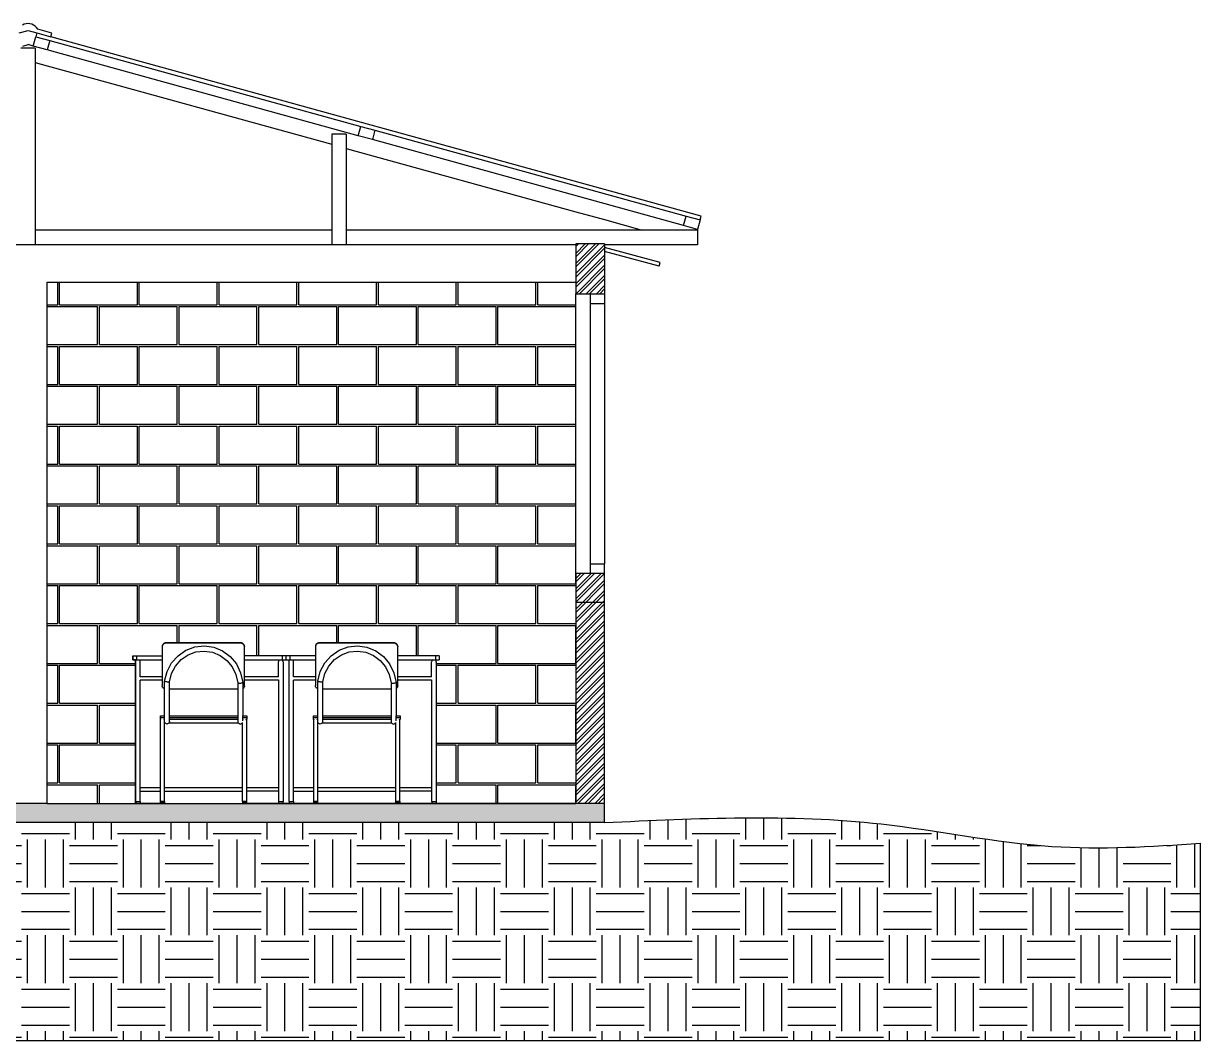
# Model space of a CAD drawing. Header units: metres. Extents: x 258817 to 259192, y 1878716 to 1878911.
# Drawn here: x 259064.85 to 259071, y 1878808.17 to 1878813.48 of the extents above; entities that cross this region are included whole.
import ezdxf

# ---------------------------------------------------------------- set-up
doc = ezdxf.new("R2010")
doc.units = ezdxf.units.M
doc.header["$MEASUREMENT"] = 0
doc.layers.add('SectionCutEdges', color=1, linetype='Continuous')
doc.layers.add('Vistas', color=7, linetype='Continuous')

msp = doc.modelspace()

# ---------------------------------------------------------------- hatches: boundary and pattern name
at = {"layer": 'Vistas'}
h = msp.add_hatch(dxfattribs=at)
h.set_pattern_fill('ANSI32', color=256, scale=0.1)
h.set_pattern_definition([(45, (0, 0), (-0.0265165042945, 0.0265165042945), []), (45, (0.017678, 0), (-0.0265165042945, 0.0265165042945), [])])
h.paths.add_polyline_path([(259062.01507, 1878810.4569), (259061.86507, 1878810.4569), (259061.86507, 1878809.8269), (259061.86507, 1878809.4069), (259062.01507, 1878809.4069)])
h.paths.add_polyline_path([(259062.01507, 1878810.6069), (259061.86507, 1878810.6069), (259061.86507, 1878810.4894), (259061.86507, 1878810.4569), (259062.01507, 1878810.4569)])
h.paths.add_polyline_path([(259067.88507, 1878809.8269), (259067.88507, 1878810.4569), (259067.73507, 1878810.4569), (259067.73507, 1878809.8269), (259067.73507, 1878809.4069), (259067.88507, 1878809.4069)])
h.paths.add_polyline_path([(259067.88507, 1878810.6069), (259067.73507, 1878810.6069), (259067.73507, 1878810.4569), (259067.88507, 1878810.4569)])
h.paths.add_polyline_path([(259062.01507, 1878812.3269), (259061.86507, 1878812.3269), (259061.86507, 1878812.0669), (259062.01507, 1878812.0669), (259062.01507, 1878812.1269)])
h.paths.add_polyline_path([(259067.88507, 1878812.3269), (259067.73507, 1878812.3269), (259067.73507, 1878812.0669), (259067.88507, 1878812.0669)])
h = msp.add_hatch(dxfattribs=at)
h.set_pattern_fill('AR-B816C', color=256, scale=0.026)
h.paths.add_polyline_path([(259067.73507, 1878812.0669), (259067.73507, 1878812.1269), (259064.97507, 1878812.1269), (259064.97507, 1878809.4069), (259065.43693, 1878809.4069), (259065.43693, 1878810.1569), (259065.42179, 1878810.1569), (259065.42179, 1878810.1769), (259065.57522, 1878810.1769), (259065.57525, 1878810.23079), (259065.5795, 1878810.23841), (259065.58606, 1878810.2435), (259065.59377, 1878810.24582), (259065.98833, 1878810.24581), (259065.99693, 1878810.24206), (259066.00269, 1878810.23625), (259066.00523, 1878810.2296), (259066.00535, 1878810.22401), (259066.00532, 1878810.1769), (259066.37522, 1878810.1769), (259066.37525, 1878810.23079), (259066.3795, 1878810.23841), (259066.38606, 1878810.2435), (259066.39377, 1878810.24582), (259066.78833, 1878810.24581), (259066.79693, 1878810.24206), (259066.80269, 1878810.23625), (259066.80523, 1878810.2296), (259066.80535, 1878810.22401), (259066.80532, 1878810.1769), (259067.02179, 1878810.1769), (259067.02179, 1878810.1569), (259067.00191, 1878810.1569), (259067.00699, 1878810.15028), (259067.00654, 1878810.1469), (259067.00654, 1878809.4169), (259067.00588, 1878809.4169), (259067.00588, 1878809.4069), (259067.73507, 1878809.4069), (259067.73507, 1878809.8269), (259067.73507, 1878810.6069)])
h = msp.add_hatch(color=256, dxfattribs=at)
h.dxf.hatch_style = 1
h.paths.add_polyline_path([(259067.88507, 1878809.4069), (259065.99408, 1878809.4069), (259064.97507, 1878809.4069), (259060.03507, 1878809.4069), (259060.03507, 1878809.3069), (259061.86507, 1878809.3069), (259062.01507, 1878809.3069), (259067.88507, 1878809.3069)])
h = msp.add_hatch(dxfattribs=at)
h.set_pattern_fill('EARTH', color=256)
h.set_pattern_definition([(0, (14.0914, 0), (0.25, 0.25), [0.25, -0.25]), (0, (14.0914, 0.09375), (0.25, 0.25), [0.25, -0.25]), (0, (14.0914, 0.1875), (0.25, 0.25), [0.25, -0.25]), (90, (14.12265, 0.21875), (-0.25, 0.25), [0.25, -0.25]), (90, (14.2164, 0.21875), (-0.25, 0.25), [0.25, -0.25]), (90, (14.31015, 0.21875), (-0.25, 0.25), [0.25, -0.25])])
edge = h.paths.add_edge_path()
edge.add_spline(control_points=[(259070.99566, 1878809.1993), (259070.73642, 1878809.18129), (259070.17744, 1878809.1484), (259069.15164, 1878809.36807), (259068.36813, 1878809.33023), (259067.88507, 1878809.3069)], knot_values=[0, 0, 0, 0, 0.7760638, 1.6743677, 3.1186306, 3.1186306, 3.1186306, 3.1186306], degree=3, periodic=0)
edge.add_line((259067.88507, 1878809.3069), (259060.03507, 1878809.3069))
edge.add_spline(control_points=[(259060.03507, 1878809.3069), (259059.68733, 1878809.31698), (259058.97145, 1878809.33773), (259058.25907, 1878809.26349), (259057.89274, 1878809.22532)], knot_values=[0, 0, 0, 0, 1.0424181, 2.145988, 2.145988, 2.145988, 2.145988], degree=3, periodic=0)
edge.add_line((259057.89274, 1878809.22532), (259057.89274, 1878808.17016))
edge.add_line((259057.89274, 1878808.17016), (259070.99566, 1878808.17016))
edge.add_line((259070.99566, 1878808.17016), (259070.99566, 1878809.1993))

# ---------------------------------------------------------------- linework, layer by layer
at = {"layer": 'SectionCutEdges'}
for p, q in [((259064.8549, 1878813.47348), (259064.84562, 1878813.46905)), ((259064.86482, 1878813.4762), (259064.8549, 1878813.47348)), ((259064.87507, 1878813.47711), (259064.86482, 1878813.4762)), ((259064.88531, 1878813.4762), (259064.87507, 1878813.47711)), ((259064.89523, 1878813.47348), (259064.88531, 1878813.4762)), ((259064.90451, 1878813.46905), (259064.89523, 1878813.47348)), ((259064.91286, 1878813.46305), (259064.90451, 1878813.46905)), ((259064.92002, 1878813.45565), (259064.91286, 1878813.46305)), ((259064.8297, 1878813.42783), (259064.87507, 1878813.44034)), ((259064.87507, 1878813.44034), (259064.92043, 1878813.42783)), ((259064.90161, 1878813.35958), (259064.91511, 1878813.40855)), ((259064.92043, 1878813.42783), (259064.91511, 1878813.40855)), ((259064.91511, 1878813.40855), (259064.98857, 1878813.3883)), ((259064.92575, 1878813.44711), (259064.92002, 1878813.45565)), ((259064.92043, 1878813.42783), (259064.99389, 1878813.40758)), ((259064.9992, 1878813.42686), (259064.92575, 1878813.44711)), ((259064.99389, 1878813.40758), (259064.9992, 1878813.42686)), ((259068.38911, 1878812.47135), (259064.99389, 1878813.40758)), ((259064.97507, 1878813.33932), (259064.90161, 1878813.35958)), ((259064.98857, 1878813.3883), (259064.97507, 1878813.33932)), ((259064.98857, 1878813.3883), (259066.61273, 1878812.94044)), ((259066.59922, 1878812.89147), (259066.61273, 1878812.94044)), ((259066.61273, 1878812.94044), (259066.68618, 1878812.92018)), ((259066.68618, 1878812.92018), (259066.67268, 1878812.87121)), ((259066.68618, 1878812.92018), (259068.31034, 1878812.47233)), ((259066.67268, 1878812.87121), (259066.59922, 1878812.89147)), ((259068.29683, 1878812.42335), (259068.31034, 1878812.47233)), ((259068.37029, 1878812.4031), (259068.29683, 1878812.42335)), ((259068.31034, 1878812.47233), (259068.3838, 1878812.45207)), ((259068.3838, 1878812.45207), (259068.37029, 1878812.4031)), ((259068.3838, 1878812.45207), (259068.38911, 1878812.47135)), ((259067.88507, 1878812.3269), (259067.73507, 1878812.3269)), ((259067.73507, 1878812.3269), (259067.73507, 1878812.0669)), ((259067.88507, 1878812.3269), (259067.88507, 1878810.6577)), ((259067.73507, 1878812.0669), (259067.88507, 1878812.0669)), ((259067.80887, 1878812.0669), (259067.80887, 1878810.6069)), ((259067.80887, 1878812.0161), (259067.88507, 1878812.0161)), ((259067.80887, 1878810.6577), (259067.88507, 1878810.6577)), ((259067.88507, 1878810.6069), (259067.88507, 1878810.6577)), ((259067.88507, 1878810.6069), (259067.73507, 1878810.6069)), ((259067.73507, 1878810.6069), (259067.73507, 1878809.8269)), ((259067.88507, 1878810.4569), (259067.88507, 1878810.6069)), ((259067.73507, 1878810.4569), (259067.88507, 1878810.4569)), ((259067.88507, 1878809.8269), (259067.88507, 1878810.4569)), ((259067.73507, 1878809.8269), (259067.73507, 1878809.4069)), ((259067.88507, 1878809.4069), (259067.88507, 1878809.8269)), ((259064.97507, 1878809.4069), (259060.03507, 1878809.4069)), ((259065.58711, 1878809.4069), (259065.43798, 1878809.4069)), ((259067.88507, 1878809.4069), (259065.99408, 1878809.4069)), ((259067.88507, 1878809.3069), (259067.88507, 1878809.4069)), ((259067.88507, 1878809.3069), (259062.01507, 1878809.3069))]:
    msp.add_line(p, q, dxfattribs=at)
at = {"layer": 'Vistas'}
for p, q in [((259064.91317, 1878813.34918), (259064.83697, 1878813.34918)), ((259064.84853, 1878813.35958), (259064.87507, 1878813.3669)), ((259064.90161, 1878813.35958), (259064.87507, 1878813.3669)), ((259064.91317, 1878813.34918), (259064.91317, 1878812.32298)), ((259065.01839, 1878813.32738), (259064.97507, 1878813.33932)), ((259066.59922, 1878812.89147), (259065.01839, 1878813.32738)), ((259064.91317, 1878813.27343), (259064.97507, 1878813.25636)), ((259064.97507, 1878813.25636), (259065.29951, 1878813.1669)), ((259065.29951, 1878813.1669), (259066.4603, 1878812.84681)), ((259066.5365, 1878812.89918), (259066.4603, 1878812.89918)), ((259066.4603, 1878812.89918), (259066.4603, 1878812.32298)), ((259066.5365, 1878812.89918), (259066.5365, 1878812.32298)), ((259068.29683, 1878812.42335), (259066.67268, 1878812.87121)), ((259066.5365, 1878812.8258), (259067.73507, 1878812.4953)), ((259067.73507, 1878812.4953), (259067.88507, 1878812.45394)), ((259067.88507, 1878812.45394), (259068.06944, 1878812.4031)), ((259066.4603, 1878812.39918), (259064.91317, 1878812.39918)), ((259068.37029, 1878812.39918), (259066.5365, 1878812.39918)), ((259068.06944, 1878812.4031), (259068.08364, 1878812.39918)), ((259068.37029, 1878812.4031), (259068.37029, 1878812.32298)), ((259067.73507, 1878812.32298), (259062.01507, 1878812.32298)), ((259068.37029, 1878812.32298), (259067.88507, 1878812.32298)), ((259068.17512, 1878812.2305), (259067.88507, 1878812.30759)), ((259068.16998, 1878812.21117), (259067.88507, 1878812.2869)), ((259068.16998, 1878812.21117), (259068.17512, 1878812.2305)), ((259064.97507, 1878809.4069), (259064.97507, 1878812.1269)), ((259064.97507, 1878812.1269), (259067.73507, 1878812.1269)), ((259067.73507, 1878810.6069), (259067.73507, 1878812.0669)), ((259065.57525, 1878810.22634), (259065.57522, 1878810.1769)), ((259065.57544, 1878810.22888), (259065.57525, 1878810.22634)), ((259065.57525, 1878810.22634), (259065.57529, 1878810.22401)), ((259065.57529, 1878810.22401), (259065.57527, 1878810.1769)), ((259065.57548, 1878810.22655), (259065.57529, 1878810.22401)), ((259065.576, 1878810.23138), (259065.57544, 1878810.22888)), ((259065.57605, 1878810.22905), (259065.57548, 1878810.22655)), ((259065.57693, 1878810.2338), (259065.576, 1878810.23138)), ((259065.57697, 1878810.23147), (259065.57605, 1878810.22905)), ((259065.5782, 1878810.23608), (259065.57693, 1878810.2338)), ((259065.57825, 1878810.23375), (259065.57697, 1878810.23147)), ((259065.5798, 1878810.2382), (259065.5782, 1878810.23608)), ((259065.57985, 1878810.23587), (259065.57825, 1878810.23375)), ((259065.5817, 1878810.24011), (259065.5798, 1878810.2382)), ((259065.58174, 1878810.23778), (259065.57985, 1878810.23587)), ((259065.58386, 1878810.24179), (259065.5817, 1878810.24011)), ((259065.58391, 1878810.23946), (259065.58174, 1878810.23778)), ((259065.58626, 1878810.24321), (259065.58386, 1878810.24179)), ((259065.5863, 1878810.24088), (259065.58391, 1878810.23946)), ((259065.58884, 1878810.24434), (259065.58626, 1878810.24321)), ((259065.58888, 1878810.24201), (259065.5863, 1878810.24088)), ((259065.59156, 1878810.24516), (259065.58884, 1878810.24434)), ((259065.59161, 1878810.24282), (259065.58888, 1878810.24201)), ((259065.59439, 1878810.24565), (259065.59156, 1878810.24516)), ((259065.59443, 1878810.24332), (259065.59161, 1878810.24282)), ((259065.59726, 1878810.24582), (259065.59439, 1878810.24565)), ((259065.5973, 1878810.24349), (259065.59443, 1878810.24332)), ((259065.98331, 1878810.24581), (259065.59726, 1878810.24582)), ((259065.59726, 1878810.24582), (259065.5973, 1878810.24349)), ((259065.98336, 1878810.24348), (259065.5973, 1878810.24349)), ((259065.65838, 1878810.17804), (259065.69972, 1878810.20659)), ((259065.69972, 1878810.20659), (259065.69992, 1878810.20672)), ((259065.69992, 1878810.20672), (259065.74645, 1878810.22418)), ((259065.74645, 1878810.22418), (259065.79558, 1878810.22959)), ((259065.79558, 1878810.22959), (259065.84446, 1878810.22265)), ((259065.84446, 1878810.22265), (259065.89027, 1878810.20377)), ((259065.98618, 1878810.24565), (259065.98331, 1878810.24581)), ((259065.98331, 1878810.24581), (259065.98336, 1878810.24348)), ((259065.98623, 1878810.24332), (259065.98336, 1878810.24348)), ((259065.989, 1878810.24515), (259065.98618, 1878810.24565)), ((259065.98905, 1878810.24282), (259065.98623, 1878810.24332)), ((259065.99173, 1878810.24433), (259065.989, 1878810.24515)), ((259065.99177, 1878810.242), (259065.98905, 1878810.24282)), ((259065.99431, 1878810.24321), (259065.99173, 1878810.24433)), ((259065.99435, 1878810.24087), (259065.99177, 1878810.242)), ((259065.9967, 1878810.24179), (259065.99431, 1878810.24321)), ((259065.99675, 1878810.23946), (259065.99435, 1878810.24087)), ((259065.99886, 1878810.24011), (259065.9967, 1878810.24179)), ((259065.99891, 1878810.23778), (259065.99675, 1878810.23946)), ((259066.00076, 1878810.23819), (259065.99886, 1878810.24011)), ((259066.00081, 1878810.23586), (259065.99891, 1878810.23778)), ((259066.00236, 1878810.23608), (259066.00076, 1878810.23819)), ((259066.0024, 1878810.23375), (259066.00081, 1878810.23586)), ((259066.00363, 1878810.23379), (259066.00236, 1878810.23608)), ((259066.00367, 1878810.23146), (259066.0024, 1878810.23375)), ((259066.00455, 1878810.23138), (259066.00363, 1878810.23379)), ((259066.0046, 1878810.22905), (259066.00367, 1878810.23146)), ((259066.00511, 1878810.22888), (259066.00455, 1878810.23138)), ((259066.00516, 1878810.22655), (259066.0046, 1878810.22905)), ((259066.0053, 1878810.22634), (259066.00511, 1878810.22888)), ((259066.00535, 1878810.22401), (259066.00516, 1878810.22655)), ((259066.0053, 1878810.22634), (259066.00535, 1878810.22401)), ((259066.00532, 1878810.1769), (259066.00535, 1878810.22401)), ((259066.37525, 1878810.22634), (259066.37522, 1878810.1769)), ((259066.37544, 1878810.22888), (259066.37525, 1878810.22634)), ((259066.37525, 1878810.22634), (259066.37529, 1878810.22401)), ((259066.37529, 1878810.22401), (259066.37527, 1878810.1769)), ((259066.37548, 1878810.22655), (259066.37529, 1878810.22401)), ((259066.376, 1878810.23138), (259066.37544, 1878810.22888)), ((259066.37605, 1878810.22905), (259066.37548, 1878810.22655)), ((259066.37693, 1878810.2338), (259066.376, 1878810.23138)), ((259066.37697, 1878810.23147), (259066.37605, 1878810.22905)), ((259066.3782, 1878810.23608), (259066.37693, 1878810.2338)), ((259066.37825, 1878810.23375), (259066.37697, 1878810.23147)), ((259066.3798, 1878810.2382), (259066.3782, 1878810.23608)), ((259066.37985, 1878810.23587), (259066.37825, 1878810.23375)), ((259066.3817, 1878810.24011), (259066.3798, 1878810.2382)), ((259066.38174, 1878810.23778), (259066.37985, 1878810.23587)), ((259066.38386, 1878810.24179), (259066.3817, 1878810.24011)), ((259066.38391, 1878810.23946), (259066.38174, 1878810.23778)), ((259066.38626, 1878810.24321), (259066.38386, 1878810.24179)), ((259066.3863, 1878810.24088), (259066.38391, 1878810.23946)), ((259066.38884, 1878810.24434), (259066.38626, 1878810.24321)), ((259066.38888, 1878810.24201), (259066.3863, 1878810.24088)), ((259066.39156, 1878810.24516), (259066.38884, 1878810.24434)), ((259066.39161, 1878810.24282), (259066.38888, 1878810.24201)), ((259066.39439, 1878810.24565), (259066.39156, 1878810.24516)), ((259066.39443, 1878810.24332), (259066.39161, 1878810.24282)), ((259066.39726, 1878810.24582), (259066.39439, 1878810.24565)), ((259066.3973, 1878810.24349), (259066.39443, 1878810.24332)), ((259066.78331, 1878810.24581), (259066.39726, 1878810.24582)), ((259066.39726, 1878810.24582), (259066.3973, 1878810.24349)), ((259066.78336, 1878810.24348), (259066.3973, 1878810.24349)), ((259066.45838, 1878810.17804), (259066.49972, 1878810.20659)), ((259066.49972, 1878810.20659), (259066.49992, 1878810.20672)), ((259066.49992, 1878810.20672), (259066.54645, 1878810.22418)), ((259066.54645, 1878810.22418), (259066.59558, 1878810.22959)), ((259066.59558, 1878810.22959), (259066.64446, 1878810.22265)), ((259066.64446, 1878810.22265), (259066.69027, 1878810.20377)), ((259066.78618, 1878810.24565), (259066.78331, 1878810.24581)), ((259066.78331, 1878810.24581), (259066.78336, 1878810.24348)), ((259066.78623, 1878810.24332), (259066.78336, 1878810.24348)), ((259066.789, 1878810.24515), (259066.78618, 1878810.24565)), ((259066.78905, 1878810.24282), (259066.78623, 1878810.24332)), ((259066.79173, 1878810.24433), (259066.789, 1878810.24515)), ((259066.79177, 1878810.242), (259066.78905, 1878810.24282)), ((259066.79431, 1878810.24321), (259066.79173, 1878810.24433)), ((259066.79435, 1878810.24087), (259066.79177, 1878810.242)), ((259066.7967, 1878810.24179), (259066.79431, 1878810.24321)), ((259066.79675, 1878810.23946), (259066.79435, 1878810.24087)), ((259066.79886, 1878810.24011), (259066.7967, 1878810.24179)), ((259066.79891, 1878810.23778), (259066.79675, 1878810.23946)), ((259066.80076, 1878810.23819), (259066.79886, 1878810.24011)), ((259066.80081, 1878810.23586), (259066.79891, 1878810.23778)), ((259066.80236, 1878810.23608), (259066.80076, 1878810.23819)), ((259066.8024, 1878810.23375), (259066.80081, 1878810.23586)), ((259066.80363, 1878810.23379), (259066.80236, 1878810.23608)), ((259066.80367, 1878810.23146), (259066.8024, 1878810.23375)), ((259066.80455, 1878810.23138), (259066.80363, 1878810.23379)), ((259066.8046, 1878810.22905), (259066.80367, 1878810.23146)), ((259066.80511, 1878810.22888), (259066.80455, 1878810.23138)), ((259066.80516, 1878810.22655), (259066.8046, 1878810.22905)), ((259066.8053, 1878810.22634), (259066.80511, 1878810.22888)), ((259066.80535, 1878810.22401), (259066.80516, 1878810.22655)), ((259066.8053, 1878810.22634), (259066.80535, 1878810.22401)), ((259066.80532, 1878810.1769), (259066.80535, 1878810.22401)), ((259065.42179, 1878810.1769), (259065.42179, 1878810.1569)), ((259065.42179, 1878810.1769), (259065.57527, 1878810.1769)), ((259065.42179, 1878810.1569), (259065.57526, 1878810.1569)), ((259065.43735, 1878810.15235), (259065.43693, 1878810.1492)), ((259065.43693, 1878810.1492), (259065.43693, 1878809.4169)), ((259065.43857, 1878810.15529), (259065.43735, 1878810.15235)), ((259065.4398, 1878810.1569), (259065.43857, 1878810.15529)), ((259065.44179, 1878810.1769), (259065.44179, 1878810.1569)), ((259065.45968, 1878810.15529), (259065.45845, 1878810.1569)), ((259065.4609, 1878810.15235), (259065.45968, 1878810.15529)), ((259065.46131, 1878810.1492), (259065.4609, 1878810.15235)), ((259065.46131, 1878810.06762), (259065.46131, 1878810.1492)), ((259065.57521, 1878810.1569), (259065.57517, 1878810.06813)), ((259065.57526, 1878810.1569), (259065.57517, 1878810.06813)), ((259065.57522, 1878810.1769), (259065.57521, 1878810.1569)), ((259065.57527, 1878810.1769), (259065.57526, 1878810.1569)), ((259065.62471, 1878810.14008), (259065.65838, 1878810.17804)), ((259065.64581, 1878810.12423), (259065.67522, 1878810.15739)), ((259065.67522, 1878810.15739), (259065.67492, 1878810.15719)), ((259065.67522, 1878810.15739), (259065.71113, 1878810.18218)), ((259065.71113, 1878810.18218), (259065.75195, 1878810.1975)), ((259065.75195, 1878810.1975), (259065.79505, 1878810.20225)), ((259065.79505, 1878810.20225), (259065.83794, 1878810.19616)), ((259065.83794, 1878810.19616), (259065.87814, 1878810.17959)), ((259065.87814, 1878810.17959), (259065.91305, 1878810.15369)), ((259065.89048, 1878810.20362), (259065.89027, 1878810.20377)), ((259065.89048, 1878810.20362), (259065.93068, 1878810.17381)), ((259065.91305, 1878810.15369), (259065.94113, 1878810.11965)), ((259065.93068, 1878810.17381), (259065.96284, 1878810.13483)), ((259066.00526, 1878810.06813), (259066.00531, 1878810.1569)), ((259066.00531, 1878810.1569), (259066.00532, 1878810.1769)), ((259066.00531, 1878810.1569), (259066.37526, 1878810.1569)), ((259066.37527, 1878810.1769), (259066.00532, 1878810.1769)), ((259066.18258, 1878810.15005), (259066.18216, 1878810.1469)), ((259066.18216, 1878810.06763), (259066.18216, 1878810.1469)), ((259066.18379, 1878810.15299), (259066.18258, 1878810.15005)), ((259066.18573, 1878810.15552), (259066.18379, 1878810.15299)), ((259066.18753, 1878810.1569), (259066.18573, 1878810.15552)), ((259066.20297, 1878810.15552), (259066.20117, 1878810.1569)), ((259066.20179, 1878810.1769), (259066.20179, 1878810.1569)), ((259066.20491, 1878810.15299), (259066.20297, 1878810.15552)), ((259066.20612, 1878810.15005), (259066.20491, 1878810.15299)), ((259066.20654, 1878810.1469), (259066.20612, 1878810.15005)), ((259066.20612, 1878810.14374), (259066.20654, 1878810.1469)), ((259066.20612, 1878810.1469), (259066.20654, 1878810.1469)), ((259066.20654, 1878810.1469), (259066.20654, 1878809.4169)), ((259066.22179, 1878810.1769), (259066.22179, 1878810.1569)), ((259066.23735, 1878810.15235), (259066.23693, 1878810.1492)), ((259066.23693, 1878810.1492), (259066.23693, 1878809.4169)), ((259066.23857, 1878810.15529), (259066.23735, 1878810.15235)), ((259066.2398, 1878810.1569), (259066.23857, 1878810.15529)), ((259066.24179, 1878810.1769), (259066.24179, 1878810.1569)), ((259066.25968, 1878810.15529), (259066.25845, 1878810.1569)), ((259066.2609, 1878810.15235), (259066.25968, 1878810.15529)), ((259066.26131, 1878810.1492), (259066.2609, 1878810.15235)), ((259066.26131, 1878810.06762), (259066.26131, 1878810.1492)), ((259066.37521, 1878810.1569), (259066.37517, 1878810.06813)), ((259066.37526, 1878810.1569), (259066.37517, 1878810.06813)), ((259066.37522, 1878810.1769), (259066.37521, 1878810.1569)), ((259066.37527, 1878810.1769), (259066.37526, 1878810.1569)), ((259066.42471, 1878810.14008), (259066.45838, 1878810.17804)), ((259066.44581, 1878810.12423), (259066.47522, 1878810.15739)), ((259066.47522, 1878810.15739), (259066.47492, 1878810.15719)), ((259066.47522, 1878810.15739), (259066.51113, 1878810.18218)), ((259066.51113, 1878810.18218), (259066.55195, 1878810.1975)), ((259066.55195, 1878810.1975), (259066.59505, 1878810.20225)), ((259066.59505, 1878810.20225), (259066.63794, 1878810.19616)), ((259066.63794, 1878810.19616), (259066.67814, 1878810.17959)), ((259066.67814, 1878810.17959), (259066.71305, 1878810.15369)), ((259066.69048, 1878810.20362), (259066.69027, 1878810.20377)), ((259066.69048, 1878810.20362), (259066.73068, 1878810.17381)), ((259066.71305, 1878810.15369), (259066.74113, 1878810.11965)), ((259066.73068, 1878810.17381), (259066.76284, 1878810.13483)), ((259066.80526, 1878810.06813), (259066.80531, 1878810.1569)), ((259066.80531, 1878810.1569), (259066.80532, 1878810.1769)), ((259066.80531, 1878810.1569), (259067.02179, 1878810.1569)), ((259067.02179, 1878810.1769), (259066.80532, 1878810.1769)), ((259066.98258, 1878810.15005), (259066.98216, 1878810.1469)), ((259066.98216, 1878810.06763), (259066.98216, 1878810.1469)), ((259066.98379, 1878810.15299), (259066.98258, 1878810.15005)), ((259066.98573, 1878810.15552), (259066.98379, 1878810.15299)), ((259066.98753, 1878810.1569), (259066.98573, 1878810.15552)), ((259067.00297, 1878810.15552), (259067.00117, 1878810.1569)), ((259067.00179, 1878810.1769), (259067.00179, 1878810.1569)), ((259067.00491, 1878810.15299), (259067.00297, 1878810.15552)), ((259067.00612, 1878810.15005), (259067.00491, 1878810.15299)), ((259067.00654, 1878810.1469), (259067.00612, 1878810.15005)), ((259067.00612, 1878810.14374), (259067.00654, 1878810.1469)), ((259067.00612, 1878810.1469), (259067.00654, 1878810.1469)), ((259067.00654, 1878810.1469), (259067.00654, 1878809.4169)), ((259067.02179, 1878810.1769), (259067.02179, 1878810.1569)), ((259065.58761, 1878810.04508), (259065.60066, 1878810.09491)), ((259065.60066, 1878810.09491), (259065.62471, 1878810.14008)), ((259065.61343, 1878810.04133), (259065.62481, 1878810.08478)), ((259065.62481, 1878810.08478), (259065.64581, 1878810.12423)), ((259065.94113, 1878810.11965), (259065.96058, 1878810.07956)), ((259065.96284, 1878810.13483), (259065.98511, 1878810.08893)), ((259065.98511, 1878810.08893), (259065.9962, 1878810.03873)), ((259066.38761, 1878810.04508), (259066.40066, 1878810.09491)), ((259066.40066, 1878810.09491), (259066.42471, 1878810.14008)), ((259066.41343, 1878810.04133), (259066.42481, 1878810.08478)), ((259066.42481, 1878810.08478), (259066.44581, 1878810.12423)), ((259066.74113, 1878810.11965), (259066.76058, 1878810.07956)), ((259066.76284, 1878810.13483), (259066.78511, 1878810.08893)), ((259066.78511, 1878810.08893), (259066.7962, 1878810.03873)), ((259065.5752, 1878810.06791), (259065.46123, 1878810.06791)), ((259065.5752, 1878810.06813), (259065.46131, 1878810.06813)), ((259065.46131, 1878809.4169), (259065.46131, 1878810.05125)), ((259065.57519, 1878810.05109), (259065.46131, 1878810.05109)), ((259065.57519, 1878810.05088), (259065.46131, 1878810.05088)), ((259065.57519, 1878810.05088), (259065.57514, 1878810.0245)), ((259065.57514, 1878810.0245), (259065.57518, 1878810.02246)), ((259065.5752, 1878810.06541), (259065.57516, 1878810.06365)), ((259065.57516, 1878810.06365), (259065.5752, 1878810.0616)), ((259065.5752, 1878810.06365), (259065.57516, 1878810.06365)), ((259065.57516, 1878810.05117), (259065.57516, 1878810.05109)), ((259065.57519, 1878810.05117), (259065.57516, 1878810.05109)), ((259065.57516, 1878810.05109), (259065.57519, 1878810.05088)), ((259065.57517, 1878810.06813), (259065.5752, 1878810.06791)), ((259065.5752, 1878810.06791), (259065.57517, 1878810.06784)), ((259065.57517, 1878810.06784), (259065.5752, 1878810.06762)), ((259065.57533, 1878810.02028), (259065.57518, 1878810.02246)), ((259065.5752, 1878810.05337), (259065.57519, 1878810.05202)), ((259065.57519, 1878810.05202), (259065.57519, 1878810.05117)), ((259065.5752, 1878810.06791), (259065.5752, 1878810.06784)), ((259065.5752, 1878810.06762), (259065.5752, 1878810.06677)), ((259065.5752, 1878810.06677), (259065.5752, 1878810.06541)), ((259065.5752, 1878810.0616), (259065.5752, 1878810.05939)), ((259065.5752, 1878810.05939), (259065.5752, 1878810.05719)), ((259065.5752, 1878810.05719), (259065.5752, 1878810.05514)), ((259065.5752, 1878810.05514), (259065.5752, 1878810.05337)), ((259065.57577, 1878810.01814), (259065.57533, 1878810.02028)), ((259065.58805, 1878810.04447), (259065.58761, 1878810.04508)), ((259065.58761, 1878810.0065), (259065.58761, 1878810.04508)), ((259065.58933, 1878810.04377), (259065.58805, 1878810.04447)), ((259065.59138, 1878810.04303), (259065.58933, 1878810.04377)), ((259065.59405, 1878810.0423), (259065.59138, 1878810.04303)), ((259065.59716, 1878810.04164), (259065.59405, 1878810.0423)), ((259065.6005, 1878810.04108), (259065.59716, 1878810.04164)), ((259065.60384, 1878810.04066), (259065.6005, 1878810.04108)), ((259065.60695, 1878810.04043), (259065.60384, 1878810.04066)), ((259065.60963, 1878810.04037), (259065.60695, 1878810.04043)), ((259065.61169, 1878810.04052), (259065.60963, 1878810.04037)), ((259065.61298, 1878810.04084), (259065.61169, 1878810.04052)), ((259065.61343, 1878810.04133), (259065.61298, 1878810.04084)), ((259065.61346, 1878810.00579), (259065.61343, 1878810.04133)), ((259065.96058, 1878810.07956), (259065.97026, 1878810.03579)), ((259065.97026, 1878810.03579), (259065.97069, 1878810.03529)), ((259065.97026, 1878810.03579), (259065.97031, 1878810.00579)), ((259065.97069, 1878810.03529), (259065.97198, 1878810.03492)), ((259065.97198, 1878810.03492), (259065.97404, 1878810.03471)), ((259065.97404, 1878810.03471), (259065.97672, 1878810.03468)), ((259065.97672, 1878810.03468), (259065.97985, 1878810.03482)), ((259065.97985, 1878810.03482), (259065.98321, 1878810.03513)), ((259065.98321, 1878810.03513), (259065.98657, 1878810.03559)), ((259065.98657, 1878810.03559), (259065.9897, 1878810.03615)), ((259065.9897, 1878810.03615), (259065.99239, 1878810.0368)), ((259065.99239, 1878810.0368), (259065.99445, 1878810.03747)), ((259065.99445, 1878810.03747), (259065.99575, 1878810.03813)), ((259065.99575, 1878810.03813), (259065.9962, 1878810.03873)), ((259065.9962, 1878810.03873), (259065.99623, 1878810.00707)), ((259066.00523, 1878810.02034), (259066.0051, 1878810.01844)), ((259066.00523, 1878810.02034), (259066.00525, 1878810.05088)), ((259066.00525, 1878810.06762), (259066.00526, 1878810.06784)), ((259066.00525, 1878810.06677), (259066.00525, 1878810.06762)), ((259066.00525, 1878810.06541), (259066.00525, 1878810.06677)), ((259066.00525, 1878810.06365), (259066.00525, 1878810.06541)), ((259066.00525, 1878810.0616), (259066.00525, 1878810.06365)), ((259066.00525, 1878810.05939), (259066.00525, 1878810.0616)), ((259066.00525, 1878810.05719), (259066.00525, 1878810.05939)), ((259066.00525, 1878810.05514), (259066.00525, 1878810.05719)), ((259066.00525, 1878810.05337), (259066.00525, 1878810.05514)), ((259066.00525, 1878810.05202), (259066.00525, 1878810.05337)), ((259066.00525, 1878810.05117), (259066.00525, 1878810.05202)), ((259066.00525, 1878810.05109), (259066.00525, 1878810.05117)), ((259066.18216, 1878810.05109), (259066.00525, 1878810.05109)), ((259066.00525, 1878810.05088), (259066.00525, 1878810.05109)), ((259066.18216, 1878810.05088), (259066.00525, 1878810.05088)), ((259066.18216, 1878810.06813), (259066.00526, 1878810.06813)), ((259066.00526, 1878810.06791), (259066.00526, 1878810.06813)), ((259066.18222, 1878810.06791), (259066.00526, 1878810.06791)), ((259066.00526, 1878810.06784), (259066.00526, 1878810.06791)), ((259066.18216, 1878810.05142), (259066.18216, 1878809.4169)), ((259066.3752, 1878810.06791), (259066.26123, 1878810.06791)), ((259066.3752, 1878810.06813), (259066.26131, 1878810.06813)), ((259066.26131, 1878809.4169), (259066.26131, 1878810.05125)), ((259066.37519, 1878810.05109), (259066.26131, 1878810.05109)), ((259066.37519, 1878810.05088), (259066.26131, 1878810.05088)), ((259066.37519, 1878810.05088), (259066.37514, 1878810.0245)), ((259066.37514, 1878810.0245), (259066.37518, 1878810.02246)), ((259066.37516, 1878810.05117), (259066.37516, 1878810.05109)), ((259066.37519, 1878810.05117), (259066.37516, 1878810.05109)), ((259066.37516, 1878810.05109), (259066.37519, 1878810.05088)), ((259066.37517, 1878810.06813), (259066.3752, 1878810.06791)), ((259066.3752, 1878810.06791), (259066.37517, 1878810.06784)), ((259066.37517, 1878810.06784), (259066.3752, 1878810.06762)), ((259066.37533, 1878810.02028), (259066.37518, 1878810.02246)), ((259066.3752, 1878810.05337), (259066.37519, 1878810.05202)), ((259066.37519, 1878810.05202), (259066.37519, 1878810.05117)), ((259066.3752, 1878810.06791), (259066.3752, 1878810.06784)), ((259066.3752, 1878810.06762), (259066.3752, 1878810.06677)), ((259066.3752, 1878810.06677), (259066.3752, 1878810.06541)), ((259066.3752, 1878810.06541), (259066.3752, 1878810.06365)), ((259066.3752, 1878810.06365), (259066.3752, 1878810.0616)), ((259066.3752, 1878810.0616), (259066.3752, 1878810.05939)), ((259066.3752, 1878810.05939), (259066.3752, 1878810.05719)), ((259066.3752, 1878810.05719), (259066.3752, 1878810.05514)), ((259066.3752, 1878810.05514), (259066.3752, 1878810.05337)), ((259066.37577, 1878810.01814), (259066.37533, 1878810.02028)), ((259066.38805, 1878810.04447), (259066.38761, 1878810.04508)), ((259066.38761, 1878810.0065), (259066.38761, 1878810.04508)), ((259066.38933, 1878810.04377), (259066.38805, 1878810.04447)), ((259066.39138, 1878810.04303), (259066.38933, 1878810.04377)), ((259066.39405, 1878810.0423), (259066.39138, 1878810.04303)), ((259066.39716, 1878810.04164), (259066.39405, 1878810.0423)), ((259066.4005, 1878810.04108), (259066.39716, 1878810.04164)), ((259066.40384, 1878810.04066), (259066.4005, 1878810.04108)), ((259066.40695, 1878810.04043), (259066.40384, 1878810.04066)), ((259066.40963, 1878810.04037), (259066.40695, 1878810.04043)), ((259066.41169, 1878810.04052), (259066.40963, 1878810.04037)), ((259066.41298, 1878810.04084), (259066.41169, 1878810.04052)), ((259066.41343, 1878810.04133), (259066.41298, 1878810.04084)), ((259066.41346, 1878810.00579), (259066.41343, 1878810.04133)), ((259066.76058, 1878810.07956), (259066.77026, 1878810.03579)), ((259066.77026, 1878810.03579), (259066.77069, 1878810.03529)), ((259066.77026, 1878810.03579), (259066.77031, 1878810.00579)), ((259066.77069, 1878810.03529), (259066.77198, 1878810.03492)), ((259066.77198, 1878810.03492), (259066.77404, 1878810.03471)), ((259066.77404, 1878810.03471), (259066.77672, 1878810.03468)), ((259066.77672, 1878810.03468), (259066.77985, 1878810.03482)), ((259066.77985, 1878810.03482), (259066.78321, 1878810.03513)), ((259066.78321, 1878810.03513), (259066.78657, 1878810.03559)), ((259066.78657, 1878810.03559), (259066.7897, 1878810.03615)), ((259066.7897, 1878810.03615), (259066.79239, 1878810.0368)), ((259066.79239, 1878810.0368), (259066.79445, 1878810.03747)), ((259066.79445, 1878810.03747), (259066.79575, 1878810.03813)), ((259066.79575, 1878810.03813), (259066.7962, 1878810.03873)), ((259066.7962, 1878810.03873), (259066.79623, 1878810.00707)), ((259066.80523, 1878810.02034), (259066.8051, 1878810.01844)), ((259066.80523, 1878810.02034), (259066.80525, 1878810.05088)), ((259066.80525, 1878810.06762), (259066.80526, 1878810.06784)), ((259066.80525, 1878810.06677), (259066.80525, 1878810.06762)), ((259066.80525, 1878810.06541), (259066.80525, 1878810.06677)), ((259066.80525, 1878810.06365), (259066.80525, 1878810.06541)), ((259066.80525, 1878810.0616), (259066.80525, 1878810.06365)), ((259066.80525, 1878810.05939), (259066.80525, 1878810.0616)), ((259066.80525, 1878810.05719), (259066.80525, 1878810.05939)), ((259066.80525, 1878810.05514), (259066.80525, 1878810.05719)), ((259066.80525, 1878810.05337), (259066.80525, 1878810.05514)), ((259066.80525, 1878810.05202), (259066.80525, 1878810.05337)), ((259066.80525, 1878810.05117), (259066.80525, 1878810.05202)), ((259066.80525, 1878810.05109), (259066.80525, 1878810.05117)), ((259066.98216, 1878810.05109), (259066.80525, 1878810.05109)), ((259066.80525, 1878810.05088), (259066.80525, 1878810.05109)), ((259066.98216, 1878810.05088), (259066.80525, 1878810.05088)), ((259066.98216, 1878810.06813), (259066.80526, 1878810.06813)), ((259066.80526, 1878810.06791), (259066.80526, 1878810.06813)), ((259066.98222, 1878810.06791), (259066.80526, 1878810.06791)), ((259066.80526, 1878810.06784), (259066.80526, 1878810.06791)), ((259066.98216, 1878810.05142), (259066.98216, 1878809.4169)), ((259065.57517, 1878810.00579), (259065.57518, 1878810.0055)), ((259065.5765, 1878810.01608), (259065.57577, 1878810.01814)), ((259065.5775, 1878810.01413), (259065.5765, 1878810.01608)), ((259065.57876, 1878810.01231), (259065.5775, 1878810.01413)), ((259065.58026, 1878810.01067), (259065.57876, 1878810.01231)), ((259065.58197, 1878810.00924), (259065.58026, 1878810.01067)), ((259065.58385, 1878810.00803), (259065.58197, 1878810.00924)), ((259065.58589, 1878810.00706), (259065.58385, 1878810.00803)), ((259065.58761, 1878810.0065), (259065.58589, 1878810.00706)), ((259065.58761, 1878809.97087), (259065.58761, 1878810.0065)), ((259065.58761, 1878809.83709), (259065.58761, 1878809.97087)), ((259065.61346, 1878810.00579), (259065.97031, 1878810.00579)), ((259065.61349, 1878809.97087), (259065.61346, 1878810.00579)), ((259065.61349, 1878809.83527), (259065.61349, 1878809.97087)), ((259065.97031, 1878810.00579), (259065.97037, 1878809.97087)), ((259065.97037, 1878809.97087), (259065.97037, 1878809.83527)), ((259065.99586, 1878810.0069), (259065.99578, 1878810.00687)), ((259065.99623, 1878810.00707), (259065.99586, 1878810.0069)), ((259065.99764, 1878810.00774), (259065.99623, 1878810.00707)), ((259065.99623, 1878810.00707), (259065.99626, 1878809.86458)), ((259065.99929, 1878810.0088), (259065.99764, 1878810.00774)), ((259066.00078, 1878810.01005), (259065.99929, 1878810.0088)), ((259066.00209, 1878810.01148), (259066.00078, 1878810.01005)), ((259066.00319, 1878810.01306), (259066.00209, 1878810.01148)), ((259066.00407, 1878810.01477), (259066.00319, 1878810.01306)), ((259066.00471, 1878810.01657), (259066.00407, 1878810.01477)), ((259066.0051, 1878810.01844), (259066.00471, 1878810.01657)), ((259066.00523, 1878810.0055), (259066.00522, 1878810.00579)), ((259066.37517, 1878810.00579), (259066.37518, 1878810.0055)), ((259066.3765, 1878810.01608), (259066.37577, 1878810.01814)), ((259066.3775, 1878810.01413), (259066.3765, 1878810.01608)), ((259066.37876, 1878810.01231), (259066.3775, 1878810.01413)), ((259066.38026, 1878810.01067), (259066.37876, 1878810.01231)), ((259066.38197, 1878810.00924), (259066.38026, 1878810.01067)), ((259066.38385, 1878810.00803), (259066.38197, 1878810.00924)), ((259066.38589, 1878810.00706), (259066.38385, 1878810.00803)), ((259066.38761, 1878810.0065), (259066.38589, 1878810.00706)), ((259066.38761, 1878809.97087), (259066.38761, 1878810.0065)), ((259066.38761, 1878809.83709), (259066.38761, 1878809.97087)), ((259066.41346, 1878810.00579), (259066.77031, 1878810.00579)), ((259066.41349, 1878809.97087), (259066.41346, 1878810.00579)), ((259066.41349, 1878809.83527), (259066.41349, 1878809.97087)), ((259066.77031, 1878810.00579), (259066.77037, 1878809.97087)), ((259066.77037, 1878809.97087), (259066.77037, 1878809.83527)), ((259066.79586, 1878810.0069), (259066.79578, 1878810.00687)), ((259066.79623, 1878810.00707), (259066.79586, 1878810.0069)), ((259066.79764, 1878810.00774), (259066.79623, 1878810.00707)), ((259066.79623, 1878810.00707), (259066.79626, 1878809.86458)), ((259066.79929, 1878810.0088), (259066.79764, 1878810.00774)), ((259066.80078, 1878810.01005), (259066.79929, 1878810.0088)), ((259066.80209, 1878810.01148), (259066.80078, 1878810.01005)), ((259066.80319, 1878810.01306), (259066.80209, 1878810.01148)), ((259066.80407, 1878810.01477), (259066.80319, 1878810.01306)), ((259066.80471, 1878810.01657), (259066.80407, 1878810.01477)), ((259066.8051, 1878810.01844), (259066.80471, 1878810.01657)), ((259066.80523, 1878810.0055), (259066.80522, 1878810.00579)), ((259065.56493, 1878809.84175), (259065.56459, 1878809.83933)), ((259065.56459, 1878809.83933), (259065.56461, 1878809.83921)), ((259065.56461, 1878809.83921), (259065.56459, 1878809.83908)), ((259065.56459, 1878809.83908), (259065.56459, 1878809.41676)), ((259065.56603, 1878809.84459), (259065.56493, 1878809.84204)), ((259065.56493, 1878809.84204), (259065.56493, 1878809.84175)), ((259065.56593, 1878809.86458), (259065.58761, 1878809.86458)), ((259065.56593, 1878809.84598), (259065.56593, 1878809.86458)), ((259065.56593, 1878809.8558), (259065.58761, 1878809.8558)), ((259065.56593, 1878809.84598), (259065.56852, 1878809.84598)), ((259065.56717, 1878809.84598), (259065.56603, 1878809.84459)), ((259065.56739, 1878809.84625), (259065.56717, 1878809.84598)), ((259065.58761, 1878809.84598), (259065.58405, 1878809.84598)), ((259065.58532, 1878809.84598), (259065.58508, 1878809.84625)), ((259065.58622, 1878809.84498), (259065.58532, 1878809.84598)), ((259065.58745, 1878809.84248), (259065.58622, 1878809.84498)), ((259065.58761, 1878809.84155), (259065.58745, 1878809.84248)), ((259065.58768, 1878809.83655), (259065.58761, 1878809.83709)), ((259065.61349, 1878809.86458), (259065.97037, 1878809.86458)), ((259065.61349, 1878809.8558), (259065.97037, 1878809.8558)), ((259065.97037, 1878809.84598), (259065.61349, 1878809.84598)), ((259065.99582, 1878809.86458), (259066.01792, 1878809.86458)), ((259065.99582, 1878809.8558), (259066.01792, 1878809.8558)), ((259065.99582, 1878809.84598), (259065.99582, 1878809.84593)), ((259065.99582, 1878809.84598), (259065.99721, 1878809.84598)), ((259065.99608, 1878809.84625), (259065.99586, 1878809.84598)), ((259065.99626, 1878809.83858), (259065.99626, 1878809.86458)), ((259066.01274, 1878809.84598), (259066.01792, 1878809.84598)), ((259066.01401, 1878809.84598), (259066.01377, 1878809.84625)), ((259066.01491, 1878809.84498), (259066.01401, 1878809.84598)), ((259066.01613, 1878809.84248), (259066.01491, 1878809.84498)), ((259066.0166, 1878809.83979), (259066.01613, 1878809.84248)), ((259066.01652, 1878809.83912), (259066.0166, 1878809.8395)), ((259066.01658, 1878809.83962), (259066.0166, 1878809.83979)), ((259066.0166, 1878809.8395), (259066.01658, 1878809.83962)), ((259066.0166, 1878809.41676), (259066.0166, 1878809.8395)), ((259066.01792, 1878809.86458), (259066.01792, 1878809.84598)), ((259066.36493, 1878809.84175), (259066.36459, 1878809.83933)), ((259066.36459, 1878809.83933), (259066.36461, 1878809.83921)), ((259066.36461, 1878809.83921), (259066.36459, 1878809.83908)), ((259066.36459, 1878809.83908), (259066.36459, 1878809.41676)), ((259066.36603, 1878809.84459), (259066.36493, 1878809.84204)), ((259066.36493, 1878809.84204), (259066.36493, 1878809.84175)), ((259066.36593, 1878809.86458), (259066.38761, 1878809.86458)), ((259066.36593, 1878809.84598), (259066.36593, 1878809.86458)), ((259066.36593, 1878809.8558), (259066.38761, 1878809.8558)), ((259066.36593, 1878809.84598), (259066.36852, 1878809.84598)), ((259066.36717, 1878809.84598), (259066.36603, 1878809.84459)), ((259066.36739, 1878809.84625), (259066.36717, 1878809.84598)), ((259066.38761, 1878809.84598), (259066.38405, 1878809.84598)), ((259066.38532, 1878809.84598), (259066.38508, 1878809.84625)), ((259066.38622, 1878809.84498), (259066.38532, 1878809.84598)), ((259066.38745, 1878809.84248), (259066.38622, 1878809.84498)), ((259066.38761, 1878809.84155), (259066.38745, 1878809.84248)), ((259066.38768, 1878809.83655), (259066.38761, 1878809.83709)), ((259066.41349, 1878809.86458), (259066.77037, 1878809.86458)), ((259066.41349, 1878809.8558), (259066.77037, 1878809.8558)), ((259066.77037, 1878809.84598), (259066.41349, 1878809.84598)), ((259066.79582, 1878809.86458), (259066.81792, 1878809.86458)), ((259066.79582, 1878809.8558), (259066.81792, 1878809.8558)), ((259066.79582, 1878809.84598), (259066.79582, 1878809.84593)), ((259066.79582, 1878809.84598), (259066.79721, 1878809.84598)), ((259066.79608, 1878809.84625), (259066.79586, 1878809.84598)), ((259066.79626, 1878809.83858), (259066.79626, 1878809.86458)), ((259066.81274, 1878809.84598), (259066.81792, 1878809.84598)), ((259066.81401, 1878809.84598), (259066.81377, 1878809.84625)), ((259066.81491, 1878809.84498), (259066.81401, 1878809.84598)), ((259066.81613, 1878809.84248), (259066.81491, 1878809.84498)), ((259066.8166, 1878809.83979), (259066.81613, 1878809.84248)), ((259066.81652, 1878809.83912), (259066.8166, 1878809.8395)), ((259066.81658, 1878809.83962), (259066.8166, 1878809.83979)), ((259066.8166, 1878809.8395), (259066.81658, 1878809.83962)), ((259066.8166, 1878809.41676), (259066.8166, 1878809.8395)), ((259066.81792, 1878809.86458), (259066.81792, 1878809.84598)), ((259065.58791, 1878809.41676), (259065.58791, 1878809.83475)), ((259065.58805, 1878809.83179), (259065.58791, 1878809.83289)), ((259065.58791, 1878809.8269), (259065.59049, 1878809.8269)), ((259065.58934, 1878809.82849), (259065.58805, 1878809.83179)), ((259065.59049, 1878809.8269), (259065.58934, 1878809.82849)), ((259065.5914, 1878809.82564), (259065.59049, 1878809.8269)), ((259065.59408, 1878809.82346), (259065.5914, 1878809.82564)), ((259065.5972, 1878809.82208), (259065.59408, 1878809.82346)), ((259065.60055, 1878809.82161), (259065.5972, 1878809.82208)), ((259065.6039, 1878809.82206), (259065.60055, 1878809.82161)), ((259065.60702, 1878809.82342), (259065.6039, 1878809.82206)), ((259065.6097, 1878809.82559), (259065.60702, 1878809.82342)), ((259065.61065, 1878809.8269), (259065.6097, 1878809.82559)), ((259065.61176, 1878809.82842), (259065.61065, 1878809.8269)), ((259065.61065, 1878809.8269), (259065.97321, 1878809.8269)), ((259065.61305, 1878809.83172), (259065.61176, 1878809.82842)), ((259065.61349, 1878809.83527), (259065.61305, 1878809.83172)), ((259065.97037, 1878809.83527), (259065.97081, 1878809.83172)), ((259065.97081, 1878809.83172), (259065.97211, 1878809.82842)), ((259065.97211, 1878809.82842), (259065.97321, 1878809.8269)), ((259065.97321, 1878809.8269), (259065.97416, 1878809.82559)), ((259065.97416, 1878809.82559), (259065.97684, 1878809.82342)), ((259065.97684, 1878809.82342), (259065.97997, 1878809.82206)), ((259065.97997, 1878809.82206), (259065.98331, 1878809.82161)), ((259065.98331, 1878809.82161), (259065.98666, 1878809.82208)), ((259065.98666, 1878809.82208), (259065.98979, 1878809.82346)), ((259065.98979, 1878809.82346), (259065.99247, 1878809.82564)), ((259065.99247, 1878809.82564), (259065.99328, 1878809.82677)), ((259065.99328, 1878809.82984), (259065.99336, 1878809.83008)), ((259065.99328, 1878809.82984), (259065.99328, 1878809.41676)), ((259066.20612, 1878809.8269), (259066.20654, 1878809.8269)), ((259066.38791, 1878809.41676), (259066.38791, 1878809.83475)), ((259066.38805, 1878809.83179), (259066.38791, 1878809.83289)), ((259066.38791, 1878809.8269), (259066.39049, 1878809.8269)), ((259066.38934, 1878809.82849), (259066.38805, 1878809.83179)), ((259066.39049, 1878809.8269), (259066.38934, 1878809.82849)), ((259066.3914, 1878809.82564), (259066.39049, 1878809.8269)), ((259066.39408, 1878809.82346), (259066.3914, 1878809.82564)), ((259066.3972, 1878809.82208), (259066.39408, 1878809.82346)), ((259066.40055, 1878809.82161), (259066.3972, 1878809.82208)), ((259066.4039, 1878809.82206), (259066.40055, 1878809.82161)), ((259066.40702, 1878809.82342), (259066.4039, 1878809.82206)), ((259066.4097, 1878809.82559), (259066.40702, 1878809.82342)), ((259066.41065, 1878809.8269), (259066.4097, 1878809.82559)), ((259066.41176, 1878809.82842), (259066.41065, 1878809.8269)), ((259066.41065, 1878809.8269), (259066.77321, 1878809.8269)), ((259066.41305, 1878809.83172), (259066.41176, 1878809.82842)), ((259066.41349, 1878809.83527), (259066.41305, 1878809.83172)), ((259066.77037, 1878809.83527), (259066.77081, 1878809.83172)), ((259066.77081, 1878809.83172), (259066.77211, 1878809.82842)), ((259066.77211, 1878809.82842), (259066.77321, 1878809.8269)), ((259066.77321, 1878809.8269), (259066.77416, 1878809.82559)), ((259066.77416, 1878809.82559), (259066.77684, 1878809.82342)), ((259066.77684, 1878809.82342), (259066.77997, 1878809.82206)), ((259066.77997, 1878809.82206), (259066.78331, 1878809.82161)), ((259066.78331, 1878809.82161), (259066.78666, 1878809.82208)), ((259066.78666, 1878809.82208), (259066.78979, 1878809.82346)), ((259066.78979, 1878809.82346), (259066.79247, 1878809.82564)), ((259066.79247, 1878809.82564), (259066.79328, 1878809.82677)), ((259066.79328, 1878809.82984), (259066.79336, 1878809.83008)), ((259066.79328, 1878809.82984), (259066.79328, 1878809.41676)), ((259067.00612, 1878809.8269), (259067.00654, 1878809.8269)), ((259065.46131, 1878809.48973), (259065.56459, 1878809.48973)), ((259065.46131, 1878809.47142), (259065.56459, 1878809.47142)), ((259065.58791, 1878809.48973), (259065.99328, 1878809.48973)), ((259065.58791, 1878809.47142), (259065.99328, 1878809.47142)), ((259066.0166, 1878809.48973), (259066.18216, 1878809.48973)), ((259066.18216, 1878809.47142), (259066.0166, 1878809.47142)), ((259066.26131, 1878809.48973), (259066.36459, 1878809.48973)), ((259066.26131, 1878809.47142), (259066.36459, 1878809.47142)), ((259066.38791, 1878809.48973), (259066.79328, 1878809.48973)), ((259066.38791, 1878809.47142), (259066.79328, 1878809.47142)), ((259066.8166, 1878809.48973), (259066.98216, 1878809.48973)), ((259066.98216, 1878809.47142), (259066.8166, 1878809.47142)), ((259064.97507, 1878809.4069), (259067.73507, 1878809.4069)), ((259065.43693, 1878809.4169), (259065.46131, 1878809.4169)), ((259065.43798, 1878809.4169), (259065.43798, 1878809.4069)), ((259065.46027, 1878809.4169), (259065.46027, 1878809.4069)), ((259065.58791, 1878809.41676), (259065.56459, 1878809.41676)), ((259065.56539, 1878809.41676), (259065.56539, 1878809.4069)), ((259065.56582, 1878809.41676), (259065.56582, 1878809.4069)), ((259065.56589, 1878809.41676), (259065.56589, 1878809.4069)), ((259065.56618, 1878809.41676), (259065.56618, 1878809.4069)), ((259065.56716, 1878809.41676), (259065.56716, 1878809.4069)), ((259065.56876, 1878809.41676), (259065.56876, 1878809.4069)), ((259065.57087, 1878809.41676), (259065.57087, 1878809.4069)), ((259065.57335, 1878809.41676), (259065.57335, 1878809.4069)), ((259065.57603, 1878809.41676), (259065.57603, 1878809.4069)), ((259065.57872, 1878809.41676), (259065.57872, 1878809.4069)), ((259065.58124, 1878809.41676), (259065.58124, 1878809.4069)), ((259065.58342, 1878809.41676), (259065.58342, 1878809.4069)), ((259065.58512, 1878809.41676), (259065.58512, 1878809.4069)), ((259065.58622, 1878809.41676), (259065.58621, 1878809.4069)), ((259065.58662, 1878809.41676), (259065.58662, 1878809.4069)), ((259065.58681, 1878809.41676), (259065.58681, 1878809.4069)), ((259065.58711, 1878809.41676), (259065.58711, 1878809.4069)), ((259066.0166, 1878809.41676), (259065.99328, 1878809.41676)), ((259065.99408, 1878809.41676), (259065.99408, 1878809.4069)), ((259065.99451, 1878809.41676), (259065.99451, 1878809.4069)), ((259065.99457, 1878809.41676), (259065.99457, 1878809.4069)), ((259065.99487, 1878809.41676), (259065.99487, 1878809.4069)), ((259065.99585, 1878809.41676), (259065.99585, 1878809.4069)), ((259065.99745, 1878809.41676), (259065.99745, 1878809.4069)), ((259065.99956, 1878809.41676), (259065.99956, 1878809.4069)), ((259066.00204, 1878809.41676), (259066.00204, 1878809.4069)), ((259066.00471, 1878809.41676), (259066.00471, 1878809.4069)), ((259066.00741, 1878809.41676), (259066.00741, 1878809.4069)), ((259066.00993, 1878809.41676), (259066.00993, 1878809.4069)), ((259066.01211, 1878809.41676), (259066.01211, 1878809.4069)), ((259066.0138, 1878809.41676), (259066.0138, 1878809.4069)), ((259066.01491, 1878809.41676), (259066.01489, 1878809.4069)), ((259066.01531, 1878809.41676), (259066.01531, 1878809.4069)), ((259066.01549, 1878809.41676), (259066.01549, 1878809.4069)), ((259066.0158, 1878809.41676), (259066.0158, 1878809.4069)), ((259066.18216, 1878809.4169), (259066.20654, 1878809.4169)), ((259066.18282, 1878809.4169), (259066.18282, 1878809.4069)), ((259066.18348, 1878809.4169), (259066.18348, 1878809.4069)), ((259066.20522, 1878809.4169), (259066.20522, 1878809.4069)), ((259066.20588, 1878809.4169), (259066.20588, 1878809.4069)), ((259066.23693, 1878809.4169), (259066.26131, 1878809.4169)), ((259066.23798, 1878809.4169), (259066.23798, 1878809.4069)), ((259066.26027, 1878809.4169), (259066.26027, 1878809.4069)), ((259066.38791, 1878809.41676), (259066.36459, 1878809.41676)), ((259066.36539, 1878809.41676), (259066.36539, 1878809.4069)), ((259066.36582, 1878809.41676), (259066.36582, 1878809.4069)), ((259066.36589, 1878809.41676), (259066.36589, 1878809.4069)), ((259066.36618, 1878809.41676), (259066.36618, 1878809.4069)), ((259066.36716, 1878809.41676), (259066.36716, 1878809.4069)), ((259066.36876, 1878809.41676), (259066.36876, 1878809.4069)), ((259066.37087, 1878809.41676), (259066.37087, 1878809.4069)), ((259066.37335, 1878809.41676), (259066.37335, 1878809.4069)), ((259066.37603, 1878809.41676), (259066.37603, 1878809.4069)), ((259066.37872, 1878809.41676), (259066.37872, 1878809.4069)), ((259066.38124, 1878809.41676), (259066.38124, 1878809.4069)), ((259066.38342, 1878809.41676), (259066.38342, 1878809.4069)), ((259066.38512, 1878809.41676), (259066.38512, 1878809.4069)), ((259066.38622, 1878809.41676), (259066.38621, 1878809.4069)), ((259066.38662, 1878809.41676), (259066.38662, 1878809.4069)), ((259066.38681, 1878809.41676), (259066.38681, 1878809.4069)), ((259066.38711, 1878809.41676), (259066.38711, 1878809.4069)), ((259066.8166, 1878809.41676), (259066.79328, 1878809.41676)), ((259066.79408, 1878809.41676), (259066.79408, 1878809.4069)), ((259066.79451, 1878809.41676), (259066.79451, 1878809.4069)), ((259066.79457, 1878809.41676), (259066.79457, 1878809.4069)), ((259066.79487, 1878809.41676), (259066.79487, 1878809.4069)), ((259066.79585, 1878809.41676), (259066.79585, 1878809.4069)), ((259066.79745, 1878809.41676), (259066.79745, 1878809.4069)), ((259066.79956, 1878809.41676), (259066.79956, 1878809.4069)), ((259066.80204, 1878809.41676), (259066.80204, 1878809.4069)), ((259066.80471, 1878809.41676), (259066.80471, 1878809.4069)), ((259066.80741, 1878809.41676), (259066.80741, 1878809.4069)), ((259066.80993, 1878809.41676), (259066.80993, 1878809.4069)), ((259066.81211, 1878809.41676), (259066.81211, 1878809.4069)), ((259066.8138, 1878809.41676), (259066.8138, 1878809.4069)), ((259066.81491, 1878809.41676), (259066.81489, 1878809.4069)), ((259066.81531, 1878809.41676), (259066.81531, 1878809.4069)), ((259066.81549, 1878809.41676), (259066.81549, 1878809.4069)), ((259066.8158, 1878809.41676), (259066.8158, 1878809.4069)), ((259066.98216, 1878809.4169), (259067.00654, 1878809.4169)), ((259066.98282, 1878809.4169), (259066.98282, 1878809.4069)), ((259066.98348, 1878809.4169), (259066.98348, 1878809.4069)), ((259067.00522, 1878809.4169), (259067.00522, 1878809.4069)), ((259067.00588, 1878809.4169), (259067.00588, 1878809.4069))]:
    msp.add_line(p, q, dxfattribs=at)
for points in [[(259064.97507, 1878809.4069), (259065.43693, 1878809.4069), (259065.43693, 1878810.1569), (259065.42179, 1878810.1569), (259065.42179, 1878810.1769), (259065.57522, 1878810.17682)], [(259057.89274, 1878809.22532), (259057.89274, 1878808.17016), (259070.99566, 1878808.17016), (259070.99566, 1878809.1993)]]:
    msp.add_lwpolyline(points, dxfattribs=at)
msp.add_open_spline([(259067.88507, 1878809.3069), (259068.36813, 1878809.33023), (259069.15164, 1878809.36807), (259070.17744, 1878809.1484), (259070.73642, 1878809.18129), (259070.99566, 1878809.1993)], degree=3, knots=[0, 0, 0, 0, 1.4442629, 2.3425667, 3.1186306, 3.1186306, 3.1186306, 3.1186306], dxfattribs=at)

doc.saveas('drawing.dxf')
